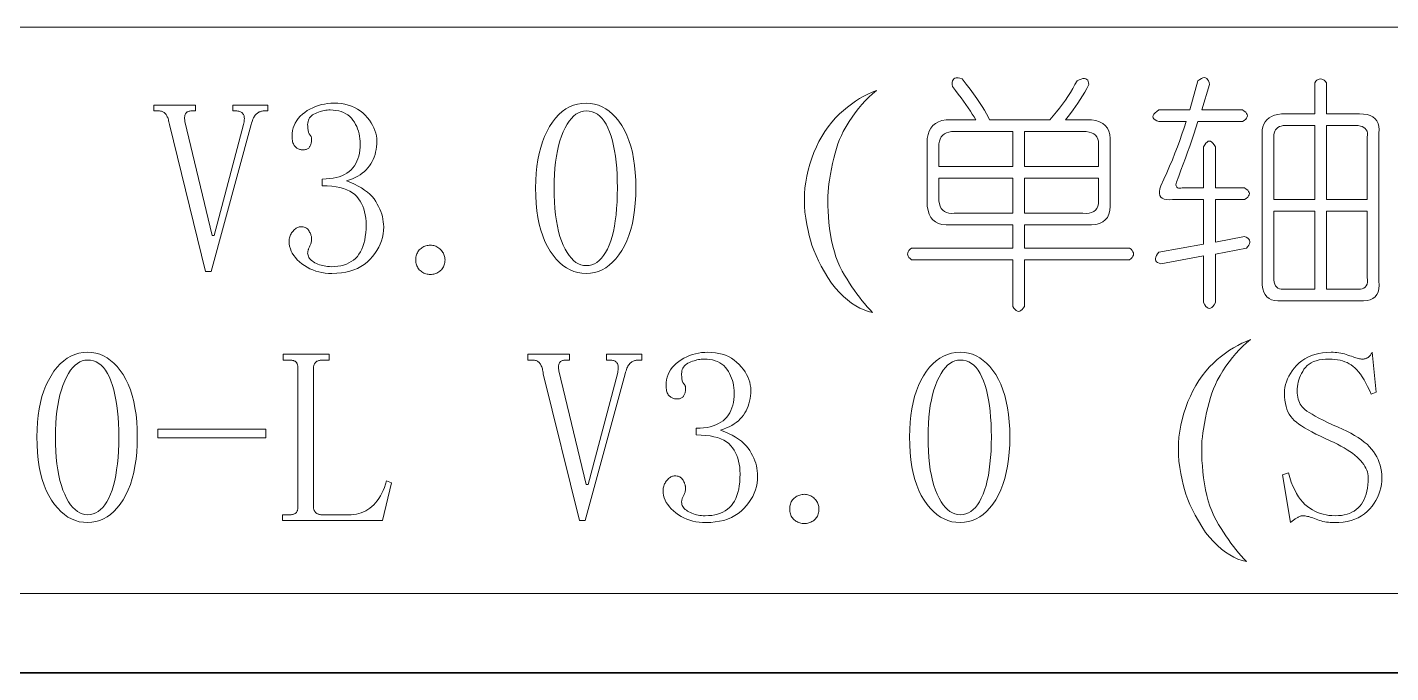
# Model space of a CAD drawing. Extents: x 1 to 297, y 1 to 210.
# Drawn here: x 241.79 to 261.79, y 1.35 to 10.83 of the extents above; entities that cross this region are included whole.
import ezdxf

# ---------------------------------------------------------------- set-up
doc = ezdxf.new("R2010")
doc.units = 0

msp = doc.modelspace()

# ---------------------------------------------------------------- linework, layer by layer
at = {"color": 7, "lineweight": 13}
for p, q in [((196.872, 10.83), (295.987, 10.83)), ((196.872, 2.515), (295.987, 2.515))]:
    msp.add_line(p, q, dxfattribs=at)
at = {"color": 7, "lineweight": 35}
msp.add_line((0.623, 1.354), (296.685, 1.354), dxfattribs=at)
at = {"color": 7, "lineweight": 13}
for points in [[(257.186, 10.044), (257.219, 10.059), (257.248, 10.069), (257.273, 10.075), (257.296, 10.076), (257.315, 10.073), (257.33, 10.065), (257.342, 10.052), (257.351, 10.035), (257.356, 10.013), (257.357, 9.987), (257.328, 9.93), (257.298, 9.875), (257.267, 9.821), (257.234, 9.767), (257.2, 9.715), (257.165, 9.665), (257.129, 9.615), (257.092, 9.566), (257.054, 9.519), (257.015, 9.473), (257.329, 9.473), (257.399, 9.469), (257.461, 9.459), (257.516, 9.442), (257.562, 9.418), (257.6, 9.387), (257.631, 9.349), (257.653, 9.305), (257.667, 9.253), (257.673, 9.195), (257.672, 9.13), (257.672, 8.273), (257.673, 8.202), (257.667, 8.14), (257.653, 8.086), (257.631, 8.039), (257.6, 8.001), (257.562, 7.971), (257.516, 7.949), (257.461, 7.934), (257.399, 7.928), (257.329, 7.93), (256.415, 7.93), (256.415, 7.587), (257.957, 7.587), (257.978, 7.57), (257.994, 7.553), (258.005, 7.535), (258.012, 7.518), (258.015, 7.501), (258.012, 7.484), (258.005, 7.467), (257.994, 7.45), (257.978, 7.433), (257.957, 7.415), (256.415, 7.415), (256.415, 6.73), (256.397, 6.704), (256.38, 6.684), (256.363, 6.67), (256.346, 6.661), (256.329, 6.658), (256.312, 6.661), (256.295, 6.67), (256.277, 6.684), (256.26, 6.704), (256.243, 6.73), (256.243, 7.415), (254.757, 7.415), (254.737, 7.433), (254.721, 7.45), (254.709, 7.467), (254.703, 7.484), (254.7, 7.501), (254.703, 7.518), (254.709, 7.535), (254.721, 7.553), (254.737, 7.57), (254.757, 7.587), (256.243, 7.587), (256.243, 7.93), (255.329, 7.93), (255.264, 7.928), (255.205, 7.934), (255.154, 7.949), (255.109, 7.971), (255.072, 8.001), (255.041, 8.039), (255.017, 8.086), (255, 8.14), (254.989, 8.202), (254.986, 8.273), (254.986, 9.13), (254.989, 9.195), (255, 9.253), (255.017, 9.305), (255.041, 9.349), (255.072, 9.387), (255.109, 9.418), (255.154, 9.442), (255.205, 9.459), (255.264, 9.469), (255.329, 9.473), (255.7, 9.473), (255.676, 9.513), (255.65, 9.556), (255.621, 9.6), (255.591, 9.646), (255.557, 9.694), (255.522, 9.743), (255.484, 9.795), (255.444, 9.847), (255.402, 9.902), (255.357, 9.958), (255.354, 9.99), (255.354, 10.018), (255.358, 10.041), (255.367, 10.059), (255.379, 10.073), (255.395, 10.082), (255.415, 10.086), (255.44, 10.086), (255.468, 10.082), (255.5, 10.073), (255.561, 9.995), (255.617, 9.921), (255.668, 9.851), (255.715, 9.785), (255.757, 9.723), (255.795, 9.665), (255.828, 9.611), (255.857, 9.561), (255.881, 9.515), (255.9, 9.473), (256.786, 9.473), (256.836, 9.53), (256.884, 9.587), (256.93, 9.644), (256.973, 9.701), (257.015, 9.758), (257.053, 9.815), (257.09, 9.873), (257.124, 9.93), (257.156, 9.987)], [(258.386, 9.444), (258.355, 9.456), (258.331, 9.469), (258.314, 9.483), (258.304, 9.499), (258.3, 9.515), (258.304, 9.533), (258.314, 9.552), (258.331, 9.572), (258.355, 9.593), (258.386, 9.615), (258.843, 9.615), (258.957, 10.044), (258.985, 10.064), (259.01, 10.078), (259.033, 10.087), (259.053, 10.09), (259.072, 10.087), (259.088, 10.078), (259.101, 10.064), (259.113, 10.044), (259.122, 10.018), (259.129, 9.987), (259.015, 9.615), (259.615, 9.615), (259.64, 9.598), (259.66, 9.581), (259.674, 9.564), (259.683, 9.547), (259.686, 9.53), (259.683, 9.513), (259.674, 9.495), (259.66, 9.478), (259.64, 9.461), (259.615, 9.444), (258.957, 9.444), (258.929, 9.353), (258.899, 9.262), (258.869, 9.172), (258.839, 9.083), (258.807, 8.994), (258.776, 8.906), (258.743, 8.818), (258.711, 8.731), (258.677, 8.644), (258.643, 8.558), (258.639, 8.537), (258.637, 8.518), (258.639, 8.503), (258.643, 8.49), (258.65, 8.48), (258.66, 8.473), (258.673, 8.468), (258.689, 8.467), (258.707, 8.468), (258.729, 8.473), (259.043, 8.473), (259.043, 9.073), (259.06, 9.103), (259.077, 9.127), (259.095, 9.145), (259.112, 9.155), (259.129, 9.158), (259.146, 9.155), (259.163, 9.145), (259.18, 9.127), (259.197, 9.103), (259.215, 9.073), (259.215, 8.473), (259.643, 8.473), (259.669, 8.455), (259.689, 8.438), (259.703, 8.421), (259.712, 8.404), (259.715, 8.387), (259.712, 8.37), (259.703, 8.353), (259.689, 8.335), (259.669, 8.318), (259.643, 8.301), (259.215, 8.301), (259.215, 7.673), (259.643, 7.758), (259.669, 7.746), (259.69, 7.733), (259.706, 7.719), (259.716, 7.703), (259.722, 7.687), (259.722, 7.669), (259.717, 7.65), (259.707, 7.63), (259.692, 7.609), (259.672, 7.587), (259.215, 7.501), (259.215, 6.787), (259.197, 6.756), (259.18, 6.732), (259.163, 6.715), (259.146, 6.705), (259.129, 6.701), (259.112, 6.705), (259.095, 6.715), (259.077, 6.732), (259.06, 6.756), (259.043, 6.787), (259.043, 7.473), (258.415, 7.358), (258.389, 7.365), (258.368, 7.374), (258.352, 7.386), (258.341, 7.399), (258.336, 7.415), (258.336, 7.434), (258.341, 7.454), (258.351, 7.477), (258.366, 7.502), (258.386, 7.53), (259.043, 7.644), (259.043, 8.301), (258.586, 8.301), (258.538, 8.298), (258.497, 8.3), (258.463, 8.307), (258.435, 8.319), (258.415, 8.337), (258.401, 8.359), (258.394, 8.387), (258.394, 8.42), (258.401, 8.458), (258.415, 8.501), (258.459, 8.598), (258.503, 8.694), (258.544, 8.79), (258.584, 8.885), (258.622, 8.98), (258.658, 9.074), (258.693, 9.167), (258.725, 9.26), (258.757, 9.352), (258.786, 9.444)], [(260.843, 10.015), (260.843, 9.558), (261.329, 9.558), (261.388, 9.555), (261.441, 9.547), (261.487, 9.533), (261.525, 9.513), (261.557, 9.487), (261.583, 9.455), (261.601, 9.418), (261.612, 9.375), (261.617, 9.327), (261.615, 9.273), (261.615, 7.101), (261.617, 7.042), (261.612, 6.989), (261.601, 6.943), (261.583, 6.905), (261.557, 6.873), (261.525, 6.847), (261.487, 6.829), (261.441, 6.818), (261.388, 6.813), (261.329, 6.815), (260.186, 6.815), (260.132, 6.813), (260.083, 6.818), (260.04, 6.829), (260.003, 6.847), (259.972, 6.873), (259.946, 6.905), (259.926, 6.943), (259.912, 6.989), (259.903, 7.042), (259.9, 7.101), (259.9, 9.273), (259.903, 9.322), (259.912, 9.366), (259.926, 9.406), (259.946, 9.442), (259.972, 9.473), (260.003, 9.499), (260.04, 9.521), (260.083, 9.538), (260.132, 9.55), (260.186, 9.558), (260.672, 9.558), (260.672, 10.015), (260.689, 10.036), (260.706, 10.052), (260.723, 10.063), (260.74, 10.07), (260.757, 10.073), (260.775, 10.07), (260.792, 10.063), (260.809, 10.052), (260.826, 10.036)], [(254.243, 9.901), (254.187, 9.854), (254.132, 9.804), (254.079, 9.751), (254.028, 9.695), (253.979, 9.637), (253.931, 9.575), (253.885, 9.511), (253.841, 9.444), (253.798, 9.374), (253.757, 9.301), (253.73, 9.243), (253.704, 9.181), (253.679, 9.117), (253.657, 9.05), (253.636, 8.98), (253.617, 8.907), (253.599, 8.831), (253.584, 8.753), (253.57, 8.671), (253.557, 8.587), (253.547, 8.533), (253.539, 8.476), (253.533, 8.415), (253.53, 8.349), (253.529, 8.28), (253.53, 8.206), (253.533, 8.129), (253.539, 8.047), (253.547, 7.962), (253.557, 7.873), (253.57, 7.783), (253.586, 7.697), (253.605, 7.614), (253.626, 7.534), (253.65, 7.458), (253.677, 7.386), (253.707, 7.317), (253.74, 7.251), (253.776, 7.189), (253.815, 7.13), (253.849, 7.073), (253.884, 7.019), (253.92, 6.966), (253.956, 6.915), (253.993, 6.865), (254.031, 6.818), (254.069, 6.772), (254.107, 6.727), (254.146, 6.685), (254.186, 6.644), (254.123, 6.659), (254.061, 6.679), (254, 6.707), (253.939, 6.74), (253.879, 6.78), (253.819, 6.826), (253.76, 6.878), (253.701, 6.937), (253.643, 7.001), (253.586, 7.073), (253.531, 7.157), (253.481, 7.241), (253.435, 7.322), (253.394, 7.402), (253.357, 7.48), (253.325, 7.556), (253.298, 7.631), (253.275, 7.703), (253.257, 7.775), (253.243, 7.844), (253.223, 7.935), (253.207, 8.026), (253.195, 8.116), (253.188, 8.205), (253.186, 8.294), (253.188, 8.382), (253.195, 8.47), (253.207, 8.557), (253.223, 8.644), (253.243, 8.73), (253.268, 8.82), (253.296, 8.907), (253.327, 8.991), (253.362, 9.073), (253.4, 9.151), (253.442, 9.227), (253.487, 9.3), (253.536, 9.37), (253.588, 9.437), (253.643, 9.501), (253.701, 9.557), (253.759, 9.609), (253.817, 9.657), (253.876, 9.702), (253.936, 9.744), (253.996, 9.782), (254.057, 9.817), (254.119, 9.849), (254.181, 9.877)], [(244.8, 9.601), (244.8, 9.687), (245.315, 9.687), (245.315, 9.601), (245.257, 9.601), (245.246, 9.601), (245.235, 9.599), (245.224, 9.597), (245.213, 9.594), (245.202, 9.59), (245.191, 9.586), (245.181, 9.58), (245.171, 9.574), (245.16, 9.566), (245.15, 9.558), (245.14, 9.549), (245.131, 9.538), (245.122, 9.526), (245.114, 9.513), (245.106, 9.498), (245.098, 9.481), (245.091, 9.463), (245.084, 9.444), (245.078, 9.423), (245.072, 9.401), (244.486, 7.244), (244.4, 7.244), (243.872, 9.401), (243.869, 9.421), (243.865, 9.439), (243.861, 9.457), (243.857, 9.473), (243.852, 9.489), (243.847, 9.503), (243.841, 9.517), (243.835, 9.529), (243.829, 9.541), (243.822, 9.551), (243.814, 9.561), (243.806, 9.569), (243.797, 9.577), (243.787, 9.583), (243.777, 9.589), (243.766, 9.593), (243.754, 9.597), (243.742, 9.599), (243.728, 9.601), (243.715, 9.601), (243.643, 9.601), (243.643, 9.687), (244.257, 9.687), (244.257, 9.601), (244.2, 9.601), (244.186, 9.601), (244.174, 9.599), (244.162, 9.597), (244.151, 9.594), (244.141, 9.59), (244.133, 9.586), (244.125, 9.58), (244.118, 9.574), (244.112, 9.566), (244.107, 9.558), (244.103, 9.549), (244.1, 9.54), (244.098, 9.53), (244.096, 9.519), (244.095, 9.508), (244.095, 9.497), (244.095, 9.484), (244.096, 9.471), (244.098, 9.458), (244.1, 9.444), (244.5, 7.773), (244.529, 7.773), (244.957, 9.401), (244.963, 9.421), (244.967, 9.439), (244.969, 9.457), (244.971, 9.473), (244.972, 9.489), (244.971, 9.503), (244.969, 9.517), (244.967, 9.529), (244.963, 9.541), (244.957, 9.551), (244.951, 9.561), (244.944, 9.569), (244.935, 9.577), (244.925, 9.583), (244.915, 9.589), (244.903, 9.593), (244.889, 9.597), (244.875, 9.599), (244.86, 9.601), (244.843, 9.601)], [(247.015, 7.901), (247.013, 7.848), (247.007, 7.795), (246.997, 7.744), (246.983, 7.694), (246.965, 7.646), (246.943, 7.599), (246.917, 7.553), (246.887, 7.508), (246.853, 7.465), (246.815, 7.423), (246.773, 7.383), (246.728, 7.348), (246.68, 7.317), (246.629, 7.29), (246.575, 7.267), (246.518, 7.249), (246.458, 7.234), (246.394, 7.224), (246.327, 7.218), (246.257, 7.215), (246.207, 7.217), (246.157, 7.221), (246.11, 7.228), (246.063, 7.238), (246.018, 7.251), (245.975, 7.267), (245.932, 7.285), (245.892, 7.307), (245.852, 7.331), (245.815, 7.358), (245.779, 7.387), (245.748, 7.417), (245.72, 7.448), (245.696, 7.479), (245.675, 7.512), (245.659, 7.545), (245.646, 7.579), (245.636, 7.614), (245.631, 7.65), (245.629, 7.687), (245.629, 7.704), (245.631, 7.72), (245.634, 7.736), (245.638, 7.752), (245.643, 7.767), (245.649, 7.782), (245.657, 7.796), (245.665, 7.81), (245.675, 7.824), (245.686, 7.837), (245.697, 7.849), (245.709, 7.86), (245.72, 7.87), (245.732, 7.878), (245.743, 7.885), (245.755, 7.891), (245.766, 7.895), (245.777, 7.899), (245.789, 7.901), (245.8, 7.901), (245.817, 7.901), (245.833, 7.899), (245.847, 7.895), (245.861, 7.891), (245.873, 7.885), (245.885, 7.878), (245.896, 7.87), (245.905, 7.86), (245.914, 7.849), (245.922, 7.837), (245.928, 7.824), (245.935, 7.812), (245.94, 7.8), (245.945, 7.789), (245.948, 7.778), (245.952, 7.767), (245.954, 7.757), (245.956, 7.748), (245.957, 7.739), (245.957, 7.73), (245.957, 7.716), (245.956, 7.702), (245.955, 7.689), (245.953, 7.676), (245.95, 7.664), (245.947, 7.652), (245.943, 7.64), (245.939, 7.629), (245.934, 7.619), (245.929, 7.608), (245.923, 7.598), (245.919, 7.589), (245.914, 7.579), (245.911, 7.569), (245.907, 7.56), (245.905, 7.551), (245.903, 7.542), (245.901, 7.533), (245.901, 7.524), (245.9, 7.515), (245.901, 7.499), (245.905, 7.482), (245.91, 7.467), (245.917, 7.451), (245.927, 7.437), (245.939, 7.423), (245.953, 7.409), (245.969, 7.397), (245.987, 7.384), (246.007, 7.373), (246.029, 7.362), (246.051, 7.352), (246.074, 7.343), (246.097, 7.336), (246.12, 7.33), (246.144, 7.325), (246.168, 7.321), (246.193, 7.318), (246.218, 7.316), (246.243, 7.315), (246.293, 7.317), (246.341, 7.321), (246.386, 7.329), (246.428, 7.339), (246.468, 7.353), (246.505, 7.369), (246.54, 7.389), (246.572, 7.411), (246.602, 7.437), (246.629, 7.465), (246.653, 7.497), (246.675, 7.532), (246.694, 7.57), (246.711, 7.612), (246.725, 7.657), (246.737, 7.705), (246.746, 7.756), (246.752, 7.811), (246.756, 7.869), (246.757, 7.93), (246.756, 7.98), (246.752, 8.029), (246.745, 8.075), (246.736, 8.119), (246.723, 8.162), (246.709, 8.202), (246.691, 8.241), (246.671, 8.277), (246.647, 8.312), (246.622, 8.344), (246.592, 8.374), (246.558, 8.401), (246.519, 8.424), (246.475, 8.445), (246.427, 8.462), (246.374, 8.476), (246.316, 8.487), (246.254, 8.495), (246.186, 8.5), (246.115, 8.501), (246.115, 8.601), (246.17, 8.603), (246.223, 8.607), (246.272, 8.613), (246.319, 8.623), (246.363, 8.635), (246.403, 8.65), (246.441, 8.668), (246.476, 8.688), (246.507, 8.711), (246.536, 8.737), (246.562, 8.765), (246.585, 8.795), (246.605, 8.828), (246.623, 8.863), (246.638, 8.899), (246.65, 8.938), (246.659, 8.979), (246.666, 9.023), (246.67, 9.068), (246.672, 9.115), (246.671, 9.155), (246.667, 9.193), (246.662, 9.231), (246.655, 9.267), (246.645, 9.303), (246.633, 9.337), (246.619, 9.371), (246.603, 9.403), (246.585, 9.435), (246.565, 9.465), (246.542, 9.494), (246.517, 9.519), (246.489, 9.542), (246.459, 9.561), (246.427, 9.578), (246.392, 9.591), (246.355, 9.602), (246.315, 9.609), (246.273, 9.614), (246.229, 9.615), (246.209, 9.615), (246.188, 9.613), (246.168, 9.611), (246.147, 9.607), (246.125, 9.603), (246.104, 9.597), (246.082, 9.591), (246.06, 9.583), (246.037, 9.575), (246.015, 9.565), (245.993, 9.555), (245.973, 9.543), (245.956, 9.53), (245.941, 9.515), (245.929, 9.499), (245.919, 9.482), (245.911, 9.464), (245.905, 9.444), (245.901, 9.423), (245.9, 9.401), (245.901, 9.379), (245.901, 9.359), (245.903, 9.34), (245.905, 9.323), (245.907, 9.308), (245.911, 9.295), (245.914, 9.283), (245.919, 9.273), (245.923, 9.265), (245.929, 9.258), (245.934, 9.252), (245.939, 9.246), (245.943, 9.24), (245.947, 9.233), (245.95, 9.226), (245.953, 9.219), (245.955, 9.211), (245.956, 9.203), (245.957, 9.195), (245.957, 9.187), (245.957, 9.173), (245.956, 9.159), (245.955, 9.147), (245.953, 9.134), (245.95, 9.123), (245.947, 9.111), (245.943, 9.101), (245.939, 9.091), (245.934, 9.081), (245.929, 9.073), (245.923, 9.064), (245.916, 9.057), (245.908, 9.051), (245.899, 9.045), (245.89, 9.04), (245.879, 9.037), (245.868, 9.034), (245.856, 9.031), (245.843, 9.03), (245.829, 9.03), (245.817, 9.03), (245.806, 9.031), (245.795, 9.034), (245.784, 9.037), (245.773, 9.04), (245.763, 9.045), (245.752, 9.051), (245.742, 9.057), (245.732, 9.064), (245.722, 9.073), (245.712, 9.082), (245.704, 9.093), (245.696, 9.105), (245.69, 9.118), (245.684, 9.133), (245.68, 9.15), (245.676, 9.168), (245.674, 9.187), (245.672, 9.208), (245.672, 9.23), (245.674, 9.272), (245.679, 9.312), (245.688, 9.351), (245.701, 9.389), (245.718, 9.424), (245.739, 9.459), (245.763, 9.491), (245.791, 9.522), (245.822, 9.552), (245.857, 9.58), (245.895, 9.606), (245.934, 9.629), (245.974, 9.649), (246.015, 9.667), (246.057, 9.682), (246.101, 9.694), (246.145, 9.703), (246.191, 9.71), (246.238, 9.714), (246.286, 9.715), (246.342, 9.714), (246.396, 9.708), (246.447, 9.699), (246.496, 9.687), (246.543, 9.671), (246.588, 9.651), (246.63, 9.628), (246.67, 9.601), (246.708, 9.571), (246.743, 9.537), (246.776, 9.501), (246.805, 9.465), (246.831, 9.428), (246.853, 9.391), (246.872, 9.353), (246.887, 9.315), (246.899, 9.276), (246.908, 9.237), (246.913, 9.198), (246.915, 9.158), (246.913, 9.116), (246.91, 9.075), (246.905, 9.036), (246.897, 8.997), (246.888, 8.96), (246.876, 8.924), (246.862, 8.89), (246.846, 8.857), (246.828, 8.825), (246.807, 8.794), (246.785, 8.765), (246.76, 8.737), (246.732, 8.711), (246.702, 8.687), (246.67, 8.664), (246.635, 8.642), (246.598, 8.623), (246.558, 8.604), (246.516, 8.588), (246.472, 8.573), (246.533, 8.549), (246.589, 8.524), (246.642, 8.498), (246.691, 8.47), (246.736, 8.44), (246.777, 8.41), (246.814, 8.378), (246.847, 8.344), (246.875, 8.309), (246.9, 8.273), (246.922, 8.235), (246.941, 8.198), (246.959, 8.161), (246.973, 8.124), (246.986, 8.087), (246.996, 8.05), (247.004, 8.013), (247.01, 7.975), (247.013, 7.938)], [(249.986, 7.215), (249.924, 7.219), (249.864, 7.229), (249.806, 7.245), (249.751, 7.268), (249.697, 7.298), (249.645, 7.334), (249.595, 7.376), (249.547, 7.426), (249.501, 7.482), (249.457, 7.544), (249.417, 7.612), (249.38, 7.686), (249.348, 7.766), (249.32, 7.85), (249.297, 7.94), (249.277, 8.036), (249.262, 8.137), (249.252, 8.243), (249.245, 8.355), (249.243, 8.473), (249.245, 8.582), (249.251, 8.687), (249.262, 8.788), (249.276, 8.884), (249.295, 8.976), (249.318, 9.064), (249.345, 9.148), (249.376, 9.227), (249.411, 9.302), (249.45, 9.373), (249.493, 9.438), (249.538, 9.496), (249.585, 9.547), (249.635, 9.592), (249.688, 9.63), (249.743, 9.661), (249.8, 9.685), (249.859, 9.702), (249.921, 9.712), (249.986, 9.715), (250.048, 9.712), (250.107, 9.702), (250.165, 9.686), (250.22, 9.663), (250.273, 9.633), (250.325, 9.597), (250.373, 9.554), (250.42, 9.505), (250.465, 9.449), (250.507, 9.387), (250.547, 9.319), (250.582, 9.245), (250.613, 9.167), (250.64, 9.083), (250.663, 8.994), (250.681, 8.9), (250.696, 8.801), (250.706, 8.697), (250.712, 8.587), (250.715, 8.473), (250.712, 8.358), (250.706, 8.248), (250.696, 8.144), (250.681, 8.044), (250.663, 7.949), (250.64, 7.86), (250.613, 7.775), (250.582, 7.695), (250.547, 7.621), (250.507, 7.551), (250.465, 7.487), (250.42, 7.43), (250.373, 7.38), (250.325, 7.336), (250.273, 7.299), (250.22, 7.269), (250.165, 7.246), (250.107, 7.229), (250.048, 7.219)], [(249.986, 9.601), (249.947, 9.598), (249.909, 9.589), (249.872, 9.574), (249.836, 9.552), (249.802, 9.524), (249.769, 9.491), (249.737, 9.451), (249.707, 9.405), (249.678, 9.352), (249.65, 9.294), (249.624, 9.231), (249.601, 9.163), (249.581, 9.091), (249.563, 9.015), (249.548, 8.935), (249.536, 8.851), (249.527, 8.763), (249.52, 8.67), (249.516, 8.573), (249.515, 8.473), (249.516, 8.366), (249.52, 8.265), (249.527, 8.169), (249.536, 8.077), (249.548, 7.99), (249.563, 7.909), (249.581, 7.832), (249.601, 7.759), (249.624, 7.692), (249.65, 7.63), (249.678, 7.573), (249.707, 7.522), (249.737, 7.477), (249.769, 7.438), (249.802, 7.405), (249.836, 7.378), (249.872, 7.357), (249.909, 7.342), (249.947, 7.333), (249.986, 7.33), (250.028, 7.333), (250.068, 7.342), (250.106, 7.357), (250.143, 7.378), (250.177, 7.405), (250.21, 7.438), (250.24, 7.477), (250.269, 7.522), (250.296, 7.573), (250.322, 7.63), (250.345, 7.692), (250.365, 7.759), (250.384, 7.832), (250.399, 7.909), (250.413, 7.99), (250.424, 8.077), (250.432, 8.169), (250.438, 8.265), (250.442, 8.366), (250.443, 8.473), (250.442, 8.573), (250.439, 8.67), (250.433, 8.763), (250.425, 8.851), (250.415, 8.935), (250.402, 9.015), (250.387, 9.091), (250.37, 9.163), (250.351, 9.231), (250.329, 9.294), (250.305, 9.352), (250.279, 9.405), (250.25, 9.451), (250.219, 9.491), (250.186, 9.524), (250.151, 9.552), (250.113, 9.574), (250.073, 9.589), (250.031, 9.598)], [(256.243, 9.301), (255.386, 9.301), (255.343, 9.299), (255.304, 9.292), (255.269, 9.281), (255.24, 9.265), (255.215, 9.244), (255.194, 9.219), (255.178, 9.189), (255.167, 9.155), (255.16, 9.116), (255.157, 9.073), (255.157, 8.787), (256.243, 8.787)], [(257.272, 9.301), (256.415, 9.301), (256.415, 8.787), (257.5, 8.787), (257.5, 9.073), (257.503, 9.116), (257.5, 9.155), (257.492, 9.189), (257.477, 9.219), (257.457, 9.244), (257.432, 9.265), (257.4, 9.281), (257.363, 9.292), (257.32, 9.299)], [(260.672, 9.387), (260.243, 9.387), (260.211, 9.385), (260.181, 9.38), (260.156, 9.371), (260.133, 9.359), (260.115, 9.344), (260.099, 9.325), (260.087, 9.303), (260.079, 9.277), (260.073, 9.248), (260.072, 9.215), (260.072, 8.301), (260.672, 8.301)], [(261.272, 9.387), (260.843, 9.387), (260.843, 8.301), (261.443, 8.301), (261.443, 9.215), (261.447, 9.248), (261.445, 9.277), (261.44, 9.303), (261.429, 9.325), (261.415, 9.344), (261.395, 9.359), (261.371, 9.371), (261.343, 9.38), (261.309, 9.385)], [(256.243, 8.615), (255.157, 8.615), (255.157, 8.33), (255.16, 8.281), (255.167, 8.238), (255.178, 8.201), (255.194, 8.17), (255.215, 8.144), (255.24, 8.124), (255.269, 8.11), (255.304, 8.101), (255.343, 8.098), (255.386, 8.101), (256.243, 8.101)], [(257.5, 8.615), (256.415, 8.615), (256.415, 8.101), (257.272, 8.101), (257.32, 8.098), (257.363, 8.101), (257.4, 8.11), (257.432, 8.124), (257.457, 8.144), (257.477, 8.17), (257.492, 8.201), (257.5, 8.238), (257.503, 8.281), (257.5, 8.33)], [(260.672, 8.13), (260.072, 8.13), (260.072, 7.158), (260.073, 7.121), (260.079, 7.087), (260.087, 7.059), (260.099, 7.035), (260.115, 7.015), (260.133, 7.001), (260.156, 6.99), (260.181, 6.985), (260.211, 6.983), (260.243, 6.987), (260.672, 6.987)], [(261.443, 8.13), (260.843, 8.13), (260.843, 6.987), (261.272, 6.987), (261.309, 6.983), (261.343, 6.985), (261.371, 6.99), (261.395, 7.001), (261.415, 7.015), (261.429, 7.035), (261.44, 7.059), (261.445, 7.087), (261.447, 7.121), (261.443, 7.158)], [(247.7, 7.201), (247.683, 7.202), (247.667, 7.203), (247.651, 7.206), (247.635, 7.21), (247.62, 7.215), (247.605, 7.222), (247.591, 7.229), (247.577, 7.238), (247.563, 7.247), (247.55, 7.258), (247.538, 7.27), (247.527, 7.283), (247.517, 7.296), (247.509, 7.311), (247.502, 7.326), (247.496, 7.342), (247.492, 7.359), (247.489, 7.377), (247.487, 7.396), (247.486, 7.415), (247.487, 7.435), (247.489, 7.454), (247.492, 7.472), (247.496, 7.489), (247.502, 7.505), (247.509, 7.52), (247.517, 7.534), (247.527, 7.548), (247.538, 7.561), (247.55, 7.573), (247.563, 7.583), (247.577, 7.593), (247.591, 7.602), (247.605, 7.609), (247.62, 7.615), (247.635, 7.621), (247.651, 7.625), (247.667, 7.627), (247.683, 7.629), (247.7, 7.63), (247.717, 7.629), (247.734, 7.627), (247.75, 7.624), (247.765, 7.619), (247.781, 7.614), (247.795, 7.607), (247.81, 7.598), (247.824, 7.589), (247.837, 7.578), (247.85, 7.565), (247.862, 7.552), (247.873, 7.539), (247.883, 7.525), (247.891, 7.511), (247.898, 7.496), (247.904, 7.481), (247.909, 7.465), (247.912, 7.449), (247.914, 7.432), (247.915, 7.415), (247.914, 7.396), (247.912, 7.377), (247.909, 7.359), (247.904, 7.342), (247.898, 7.326), (247.891, 7.311), (247.883, 7.296), (247.873, 7.283), (247.862, 7.27), (247.85, 7.258), (247.837, 7.247), (247.824, 7.238), (247.81, 7.229), (247.795, 7.222), (247.781, 7.215), (247.765, 7.21), (247.75, 7.206), (247.734, 7.203), (247.717, 7.202)], [(259.729, 6.244), (259.673, 6.197), (259.618, 6.147), (259.565, 6.094), (259.514, 6.038), (259.465, 5.98), (259.417, 5.918), (259.371, 5.854), (259.327, 5.787), (259.284, 5.717), (259.243, 5.644), (259.215, 5.585), (259.189, 5.524), (259.165, 5.46), (259.143, 5.393), (259.122, 5.323), (259.103, 5.25), (259.085, 5.174), (259.069, 5.095), (259.055, 5.014), (259.043, 4.93), (259.033, 4.876), (259.025, 4.819), (259.019, 4.757), (259.016, 4.692), (259.015, 4.623), (259.016, 4.549), (259.019, 4.472), (259.025, 4.39), (259.033, 4.305), (259.043, 4.215), (259.056, 4.126), (259.072, 4.039), (259.09, 3.957), (259.112, 3.877), (259.136, 3.801), (259.163, 3.729), (259.193, 3.659), (259.226, 3.594), (259.262, 3.531), (259.3, 3.473), (259.335, 3.416), (259.37, 3.362), (259.406, 3.309), (259.442, 3.258), (259.479, 3.208), (259.516, 3.161), (259.554, 3.115), (259.593, 3.07), (259.632, 3.028), (259.672, 2.987), (259.609, 3.001), (259.547, 3.022), (259.486, 3.049), (259.425, 3.083), (259.365, 3.123), (259.305, 3.169), (259.246, 3.221), (259.187, 3.279), (259.129, 3.344), (259.072, 3.415), (259.017, 3.5), (258.967, 3.583), (258.921, 3.665), (258.88, 3.745), (258.843, 3.823), (258.811, 3.899), (258.784, 3.973), (258.761, 4.046), (258.743, 4.117), (258.729, 4.187), (258.708, 4.278), (258.692, 4.369), (258.681, 4.459), (258.674, 4.548), (258.672, 4.637), (258.674, 4.725), (258.681, 4.813), (258.692, 4.9), (258.708, 4.987), (258.729, 5.073), (258.753, 5.163), (258.781, 5.25), (258.813, 5.334), (258.848, 5.415), (258.886, 5.494), (258.928, 5.57), (258.973, 5.643), (259.021, 5.713), (259.073, 5.78), (259.129, 5.844), (259.186, 5.899), (259.244, 5.951), (259.303, 6), (259.362, 6.045), (259.422, 6.087), (259.482, 6.125), (259.543, 6.16), (259.604, 6.191), (259.666, 6.219)], [(242.672, 3.558), (242.61, 3.562), (242.55, 3.571), (242.492, 3.588), (242.436, 3.611), (242.382, 3.64), (242.331, 3.677), (242.281, 3.719), (242.233, 3.769), (242.187, 3.824), (242.143, 3.887), (242.102, 3.955), (242.066, 4.029), (242.034, 4.108), (242.006, 4.193), (241.982, 4.283), (241.963, 4.379), (241.948, 4.48), (241.937, 4.586), (241.931, 4.698), (241.929, 4.815), (241.931, 4.925), (241.937, 5.03), (241.947, 5.13), (241.962, 5.227), (241.981, 5.319), (242.003, 5.407), (242.03, 5.49), (242.061, 5.57), (242.097, 5.645), (242.136, 5.715), (242.179, 5.781), (242.224, 5.839), (242.271, 5.89), (242.321, 5.935), (242.373, 5.973), (242.428, 6.003), (242.485, 6.027), (242.545, 6.045), (242.607, 6.055), (242.672, 6.058), (242.733, 6.055), (242.793, 6.045), (242.851, 6.029), (242.906, 6.006), (242.959, 5.976), (243.01, 5.94), (243.059, 5.897), (243.106, 5.848), (243.151, 5.792), (243.193, 5.73), (243.232, 5.661), (243.268, 5.588), (243.299, 5.509), (243.326, 5.426), (243.348, 5.337), (243.367, 5.243), (243.382, 5.144), (243.392, 5.039), (243.398, 4.93), (243.4, 4.815), (243.398, 4.701), (243.392, 4.591), (243.382, 4.487), (243.367, 4.387), (243.348, 4.292), (243.326, 4.203), (243.299, 4.118), (243.268, 4.038), (243.232, 3.964), (243.193, 3.894), (243.151, 3.83), (243.106, 3.773), (243.059, 3.723), (243.01, 3.679), (242.959, 3.642), (242.906, 3.612), (242.851, 3.589), (242.793, 3.572), (242.733, 3.562)], [(245.986, 3.787), (245.986, 3.776), (245.987, 3.765), (245.989, 3.755), (245.992, 3.746), (245.995, 3.737), (245.999, 3.729), (246.003, 3.721), (246.009, 3.714), (246.015, 3.707), (246.022, 3.701), (246.029, 3.696), (246.037, 3.691), (246.045, 3.687), (246.054, 3.683), (246.063, 3.68), (246.072, 3.677), (246.082, 3.675), (246.093, 3.674), (246.103, 3.673), (246.115, 3.673), (246.5, 3.673), (246.54, 3.674), (246.578, 3.677), (246.615, 3.684), (246.651, 3.692), (246.686, 3.703), (246.72, 3.716), (246.752, 3.732), (246.784, 3.75), (246.814, 3.771), (246.843, 3.794), (246.871, 3.82), (246.897, 3.848), (246.922, 3.879), (246.946, 3.913), (246.968, 3.949), (246.989, 3.989), (247.008, 4.031), (247.026, 4.075), (247.042, 4.123), (247.057, 4.173), (247.129, 4.144), (247, 3.587), (245.529, 3.587), (245.529, 3.673), (245.629, 3.673), (245.643, 3.673), (245.656, 3.674), (245.668, 3.675), (245.679, 3.677), (245.69, 3.68), (245.699, 3.683), (245.708, 3.687), (245.716, 3.691), (245.723, 3.696), (245.729, 3.701), (245.734, 3.707), (245.739, 3.714), (245.743, 3.721), (245.747, 3.729), (245.75, 3.737), (245.753, 3.746), (245.755, 3.755), (245.756, 3.765), (245.757, 3.776), (245.757, 3.787), (245.757, 5.83), (245.757, 5.841), (245.756, 5.851), (245.755, 5.861), (245.753, 5.871), (245.75, 5.88), (245.747, 5.888), (245.743, 5.896), (245.739, 5.903), (245.734, 5.909), (245.729, 5.915), (245.723, 5.921), (245.716, 5.926), (245.708, 5.93), (245.699, 5.934), (245.69, 5.937), (245.679, 5.939), (245.668, 5.941), (245.656, 5.943), (245.643, 5.944), (245.629, 5.944), (245.543, 5.944), (245.543, 6.03), (246.215, 6.03), (246.215, 5.944), (246.115, 5.944), (246.103, 5.944), (246.093, 5.943), (246.082, 5.941), (246.072, 5.939), (246.063, 5.937), (246.054, 5.934), (246.045, 5.93), (246.037, 5.926), (246.029, 5.921), (246.022, 5.915), (246.015, 5.909), (246.009, 5.903), (246.003, 5.896), (245.999, 5.888), (245.995, 5.88), (245.992, 5.871), (245.989, 5.861), (245.987, 5.851), (245.986, 5.841), (245.986, 5.83)], [(250.286, 5.944), (250.286, 6.03), (250.8, 6.03), (250.8, 5.944), (250.743, 5.944), (250.732, 5.944), (250.721, 5.942), (250.709, 5.94), (250.699, 5.937), (250.688, 5.933), (250.677, 5.929), (250.667, 5.923), (250.656, 5.917), (250.646, 5.909), (250.636, 5.901), (250.626, 5.892), (250.617, 5.881), (250.608, 5.869), (250.599, 5.855), (250.591, 5.84), (250.584, 5.824), (250.576, 5.806), (250.57, 5.787), (250.563, 5.766), (250.557, 5.744), (249.972, 3.587), (249.886, 3.587), (249.357, 5.744), (249.354, 5.764), (249.351, 5.782), (249.347, 5.8), (249.343, 5.816), (249.338, 5.832), (249.333, 5.846), (249.327, 5.86), (249.321, 5.872), (249.314, 5.884), (249.307, 5.894), (249.3, 5.904), (249.292, 5.912), (249.283, 5.92), (249.273, 5.926), (249.263, 5.932), (249.252, 5.936), (249.24, 5.94), (249.227, 5.942), (249.214, 5.944), (249.2, 5.944), (249.129, 5.944), (249.129, 6.03), (249.743, 6.03), (249.743, 5.944), (249.686, 5.944), (249.672, 5.944), (249.659, 5.942), (249.648, 5.94), (249.637, 5.937), (249.627, 5.933), (249.618, 5.929), (249.61, 5.923), (249.604, 5.917), (249.598, 5.909), (249.593, 5.901), (249.589, 5.892), (249.586, 5.883), (249.583, 5.873), (249.582, 5.862), (249.581, 5.851), (249.58, 5.839), (249.581, 5.827), (249.582, 5.814), (249.583, 5.801), (249.586, 5.787), (249.986, 4.115), (250.015, 4.115), (250.443, 5.744), (250.448, 5.764), (250.452, 5.782), (250.455, 5.8), (250.457, 5.816), (250.457, 5.832), (250.457, 5.846), (250.455, 5.86), (250.452, 5.872), (250.448, 5.884), (250.443, 5.894), (250.437, 5.904), (250.429, 5.912), (250.421, 5.92), (250.411, 5.926), (250.4, 5.932), (250.388, 5.936), (250.375, 5.94), (250.361, 5.942), (250.345, 5.944), (250.329, 5.944)], [(252.5, 4.244), (252.498, 4.19), (252.492, 4.138), (252.482, 4.087), (252.468, 4.037), (252.45, 3.989), (252.428, 3.941), (252.402, 3.896), (252.372, 3.851), (252.338, 3.808), (252.3, 3.765), (252.259, 3.726), (252.214, 3.691), (252.166, 3.66), (252.115, 3.633), (252.061, 3.61), (252.004, 3.591), (251.943, 3.577), (251.88, 3.567), (251.813, 3.56), (251.743, 3.558), (251.692, 3.56), (251.643, 3.564), (251.595, 3.571), (251.549, 3.581), (251.504, 3.594), (251.46, 3.61), (251.418, 3.628), (251.377, 3.65), (251.338, 3.674), (251.3, 3.701), (251.265, 3.73), (251.233, 3.76), (251.206, 3.791), (251.181, 3.822), (251.161, 3.855), (251.144, 3.888), (251.131, 3.922), (251.122, 3.957), (251.116, 3.993), (251.115, 4.03), (251.115, 4.047), (251.117, 4.063), (251.12, 4.079), (251.124, 4.095), (251.129, 4.11), (251.135, 4.125), (251.143, 4.139), (251.151, 4.153), (251.161, 4.167), (251.172, 4.18), (251.183, 4.192), (251.195, 4.203), (251.206, 4.213), (251.217, 4.221), (251.229, 4.228), (251.24, 4.234), (251.252, 4.238), (251.263, 4.241), (251.275, 4.243), (251.286, 4.244), (251.303, 4.243), (251.318, 4.241), (251.333, 4.238), (251.347, 4.234), (251.359, 4.228), (251.371, 4.221), (251.381, 4.213), (251.391, 4.203), (251.4, 4.192), (251.407, 4.18), (251.414, 4.167), (251.42, 4.155), (251.426, 4.143), (251.43, 4.132), (251.434, 4.121), (251.437, 4.11), (251.44, 4.1), (251.442, 4.091), (251.443, 4.081), (251.443, 4.073), (251.443, 4.059), (251.442, 4.045), (251.441, 4.032), (251.439, 4.019), (251.436, 4.007), (251.433, 3.995), (251.429, 3.983), (251.425, 3.972), (251.42, 3.961), (251.415, 3.951), (251.409, 3.941), (251.404, 3.931), (251.4, 3.922), (251.396, 3.912), (251.393, 3.903), (251.391, 3.894), (251.389, 3.885), (251.387, 3.876), (251.386, 3.867), (251.386, 3.858), (251.387, 3.841), (251.39, 3.825), (251.396, 3.809), (251.403, 3.794), (251.413, 3.78), (251.425, 3.766), (251.438, 3.752), (251.455, 3.739), (251.473, 3.727), (251.493, 3.715), (251.515, 3.705), (251.537, 3.695), (251.559, 3.686), (251.582, 3.679), (251.606, 3.673), (251.629, 3.667), (251.654, 3.663), (251.678, 3.661), (251.703, 3.659), (251.729, 3.658), (251.779, 3.66), (251.827, 3.664), (251.872, 3.672), (251.914, 3.682), (251.954, 3.696), (251.991, 3.712), (252.026, 3.732), (252.058, 3.754), (252.088, 3.78), (252.115, 3.808), (252.139, 3.84), (252.161, 3.875), (252.18, 3.913), (252.197, 3.955), (252.211, 3.999), (252.223, 4.047), (252.232, 4.099), (252.238, 4.153), (252.242, 4.211), (252.243, 4.273), (252.242, 4.323), (252.238, 4.371), (252.231, 4.418), (252.221, 4.462), (252.209, 4.505), (252.194, 4.545), (252.177, 4.584), (252.156, 4.62), (252.133, 4.654), (252.107, 4.687), (252.078, 4.717), (252.044, 4.743), (252.005, 4.767), (251.961, 4.787), (251.913, 4.805), (251.86, 4.819), (251.802, 4.83), (251.739, 4.838), (251.672, 4.842), (251.6, 4.844), (251.6, 4.944), (251.656, 4.945), (251.709, 4.949), (251.758, 4.956), (251.805, 4.966), (251.848, 4.978), (251.889, 4.993), (251.927, 5.011), (251.961, 5.031), (251.993, 5.054), (252.022, 5.08), (252.047, 5.108), (252.071, 5.138), (252.091, 5.171), (252.109, 5.205), (252.123, 5.242), (252.136, 5.281), (252.145, 5.322), (252.152, 5.365), (252.156, 5.411), (252.157, 5.458), (252.156, 5.498), (252.153, 5.536), (252.148, 5.574), (252.14, 5.61), (252.131, 5.646), (252.119, 5.68), (252.105, 5.714), (252.089, 5.746), (252.071, 5.778), (252.05, 5.808), (252.028, 5.837), (252.003, 5.862), (251.975, 5.885), (251.945, 5.904), (251.913, 5.921), (251.878, 5.934), (251.841, 5.945), (251.801, 5.952), (251.759, 5.957), (251.715, 5.958), (251.694, 5.958), (251.674, 5.956), (251.653, 5.954), (251.632, 5.95), (251.611, 5.946), (251.589, 5.94), (251.568, 5.934), (251.545, 5.926), (251.523, 5.918), (251.5, 5.908), (251.479, 5.898), (251.459, 5.886), (251.442, 5.873), (251.427, 5.858), (251.415, 5.842), (251.404, 5.825), (251.396, 5.807), (251.391, 5.787), (251.387, 5.766), (251.386, 5.744), (251.386, 5.722), (251.387, 5.702), (251.389, 5.683), (251.391, 5.666), (251.393, 5.651), (251.396, 5.638), (251.4, 5.626), (251.404, 5.616), (251.409, 5.608), (251.415, 5.601), (251.42, 5.595), (251.425, 5.589), (251.429, 5.583), (251.433, 5.576), (251.436, 5.569), (251.439, 5.562), (251.441, 5.554), (251.442, 5.546), (251.443, 5.538), (251.443, 5.53), (251.443, 5.516), (251.442, 5.502), (251.441, 5.489), (251.439, 5.477), (251.436, 5.465), (251.433, 5.454), (251.429, 5.444), (251.425, 5.434), (251.42, 5.424), (251.415, 5.415), (251.408, 5.407), (251.401, 5.4), (251.394, 5.394), (251.385, 5.388), (251.375, 5.383), (251.365, 5.379), (251.354, 5.376), (251.341, 5.374), (251.328, 5.373), (251.315, 5.373), (251.303, 5.373), (251.292, 5.374), (251.281, 5.376), (251.27, 5.379), (251.259, 5.383), (251.249, 5.388), (251.238, 5.394), (251.228, 5.4), (251.217, 5.407), (251.207, 5.415), (251.198, 5.425), (251.189, 5.435), (251.182, 5.448), (251.175, 5.461), (251.17, 5.476), (251.165, 5.493), (251.162, 5.51), (251.159, 5.53), (251.158, 5.55), (251.157, 5.573), (251.159, 5.615), (251.165, 5.655), (251.174, 5.694), (251.187, 5.731), (251.204, 5.767), (251.224, 5.801), (251.248, 5.834), (251.276, 5.865), (251.308, 5.895), (251.343, 5.923), (251.381, 5.948), (251.42, 5.971), (251.46, 5.992), (251.501, 6.009), (251.543, 6.024), (251.587, 6.037), (251.631, 6.046), (251.677, 6.053), (251.724, 6.057), (251.772, 6.058), (251.828, 6.057), (251.881, 6.051), (251.933, 6.042), (251.982, 6.03), (252.029, 6.014), (252.073, 5.994), (252.116, 5.971), (252.156, 5.944), (252.193, 5.914), (252.229, 5.88), (252.261, 5.844), (252.291, 5.807), (252.316, 5.771), (252.339, 5.733), (252.357, 5.696), (252.373, 5.658), (252.385, 5.619), (252.393, 5.58), (252.399, 5.541), (252.4, 5.501), (252.399, 5.459), (252.396, 5.418), (252.391, 5.378), (252.383, 5.34), (252.373, 5.303), (252.362, 5.267), (252.348, 5.233), (252.332, 5.199), (252.313, 5.168), (252.293, 5.137), (252.27, 5.108), (252.245, 5.08), (252.218, 5.054), (252.188, 5.029), (252.156, 5.007), (252.121, 4.985), (252.084, 4.965), (252.044, 4.947), (252.002, 4.931), (251.957, 4.915), (252.018, 4.892), (252.075, 4.867), (252.128, 4.84), (252.177, 4.813), (252.222, 4.783), (252.263, 4.753), (252.299, 4.72), (252.332, 4.687), (252.361, 4.652), (252.386, 4.615), (252.408, 4.578), (252.427, 4.541), (252.444, 4.504), (252.459, 4.467), (252.472, 4.43), (252.482, 4.393), (252.49, 4.355), (252.496, 4.318), (252.499, 4.281)], [(255.472, 3.558), (255.41, 3.562), (255.35, 3.571), (255.292, 3.588), (255.236, 3.611), (255.182, 3.64), (255.131, 3.677), (255.081, 3.719), (255.033, 3.769), (254.987, 3.824), (254.943, 3.887), (254.902, 3.955), (254.866, 4.029), (254.834, 4.108), (254.806, 4.193), (254.782, 4.283), (254.763, 4.379), (254.748, 4.48), (254.737, 4.586), (254.731, 4.698), (254.729, 4.815), (254.731, 4.925), (254.737, 5.03), (254.747, 5.13), (254.762, 5.227), (254.781, 5.319), (254.803, 5.407), (254.83, 5.49), (254.861, 5.57), (254.897, 5.645), (254.936, 5.715), (254.979, 5.781), (255.024, 5.839), (255.071, 5.89), (255.121, 5.935), (255.173, 5.973), (255.228, 6.003), (255.285, 6.027), (255.345, 6.045), (255.407, 6.055), (255.472, 6.058), (255.533, 6.055), (255.593, 6.045), (255.651, 6.029), (255.706, 6.006), (255.759, 5.976), (255.81, 5.94), (255.859, 5.897), (255.906, 5.848), (255.951, 5.792), (255.993, 5.73), (256.032, 5.661), (256.068, 5.588), (256.099, 5.509), (256.126, 5.426), (256.148, 5.337), (256.167, 5.243), (256.182, 5.144), (256.192, 5.039), (256.198, 4.93), (256.2, 4.815), (256.198, 4.701), (256.192, 4.591), (256.182, 4.487), (256.167, 4.387), (256.148, 4.292), (256.126, 4.203), (256.099, 4.118), (256.068, 4.038), (256.032, 3.964), (255.993, 3.894), (255.951, 3.83), (255.906, 3.773), (255.859, 3.723), (255.81, 3.679), (255.759, 3.642), (255.706, 3.612), (255.651, 3.589), (255.593, 3.572), (255.533, 3.562)], [(260.9, 4.758), (260.826, 4.792), (260.756, 4.825), (260.691, 4.857), (260.631, 4.889), (260.575, 4.919), (260.525, 4.949), (260.479, 4.977), (260.439, 5.005), (260.403, 5.032), (260.372, 5.058), (260.345, 5.085), (260.32, 5.115), (260.299, 5.148), (260.28, 5.184), (260.265, 5.223), (260.252, 5.264), (260.242, 5.308), (260.235, 5.355), (260.23, 5.405), (260.229, 5.458), (260.231, 5.501), (260.236, 5.543), (260.245, 5.585), (260.257, 5.626), (260.273, 5.667), (260.293, 5.708), (260.316, 5.748), (260.343, 5.787), (260.373, 5.827), (260.407, 5.865), (260.445, 5.902), (260.485, 5.935), (260.528, 5.964), (260.574, 5.989), (260.623, 6.01), (260.676, 6.027), (260.731, 6.041), (260.789, 6.051), (260.85, 6.056), (260.915, 6.058), (260.943, 6.058), (260.971, 6.056), (260.999, 6.054), (261.027, 6.05), (261.054, 6.046), (261.081, 6.04), (261.108, 6.034), (261.134, 6.026), (261.16, 6.018), (261.186, 6.008), (261.211, 5.999), (261.235, 5.99), (261.257, 5.983), (261.277, 5.976), (261.297, 5.971), (261.315, 5.966), (261.331, 5.963), (261.346, 5.96), (261.36, 5.959), (261.372, 5.958), (261.38, 5.959), (261.389, 5.959), (261.397, 5.96), (261.405, 5.962), (261.413, 5.964), (261.421, 5.966), (261.428, 5.969), (261.436, 5.972), (261.443, 5.976), (261.45, 5.98), (261.457, 5.984), (261.464, 5.99), (261.471, 5.996), (261.478, 6.003), (261.484, 6.01), (261.491, 6.018), (261.497, 6.027), (261.503, 6.037), (261.509, 6.047), (261.515, 6.058), (261.572, 5.473), (261.5, 5.444), (261.474, 5.502), (261.449, 5.556), (261.422, 5.607), (261.396, 5.653), (261.37, 5.696), (261.343, 5.735), (261.317, 5.77), (261.29, 5.801), (261.263, 5.828), (261.236, 5.851), (261.208, 5.872), (261.179, 5.89), (261.147, 5.906), (261.115, 5.92), (261.081, 5.932), (261.045, 5.941), (261.007, 5.949), (260.969, 5.954), (260.928, 5.957), (260.886, 5.958), (260.833, 5.957), (260.784, 5.952), (260.739, 5.945), (260.696, 5.934), (260.657, 5.921), (260.622, 5.904), (260.59, 5.885), (260.561, 5.862), (260.536, 5.837), (260.515, 5.808), (260.496, 5.778), (260.479, 5.747), (260.464, 5.716), (260.451, 5.685), (260.44, 5.653), (260.431, 5.621), (260.424, 5.588), (260.419, 5.555), (260.416, 5.521), (260.415, 5.487), (260.415, 5.456), (260.418, 5.427), (260.423, 5.398), (260.429, 5.371), (260.438, 5.346), (260.448, 5.321), (260.46, 5.298), (260.474, 5.277), (260.49, 5.256), (260.507, 5.237), (260.529, 5.217), (260.557, 5.196), (260.592, 5.173), (260.633, 5.148), (260.681, 5.121), (260.735, 5.092), (260.795, 5.061), (260.862, 5.029), (260.935, 4.995), (261.015, 4.958), (261.081, 4.929), (261.144, 4.9), (261.203, 4.869), (261.258, 4.838), (261.309, 4.807), (261.357, 4.774), (261.4, 4.741), (261.44, 4.707), (261.475, 4.672), (261.507, 4.637), (261.536, 4.601), (261.561, 4.563), (261.584, 4.524), (261.603, 4.484), (261.62, 4.442), (261.633, 4.399), (261.644, 4.355), (261.651, 4.31), (261.656, 4.263), (261.657, 4.215), (261.656, 4.165), (261.65, 4.115), (261.641, 4.066), (261.629, 4.019), (261.613, 3.973), (261.593, 3.927), (261.57, 3.883), (261.543, 3.841), (261.513, 3.799), (261.479, 3.758), (261.441, 3.72), (261.401, 3.686), (261.357, 3.656), (261.31, 3.63), (261.259, 3.608), (261.205, 3.59), (261.148, 3.576), (261.088, 3.566), (261.024, 3.56), (260.957, 3.558), (260.929, 3.559), (260.901, 3.56), (260.874, 3.563), (260.847, 3.566), (260.82, 3.571), (260.794, 3.576), (260.768, 3.583), (260.743, 3.59), (260.718, 3.599), (260.693, 3.608), (260.669, 3.618), (260.647, 3.626), (260.625, 3.634), (260.604, 3.64), (260.584, 3.646), (260.565, 3.65), (260.548, 3.654), (260.531, 3.656), (260.515, 3.658), (260.5, 3.658), (260.492, 3.658), (260.483, 3.657), (260.475, 3.656), (260.466, 3.654), (260.457, 3.651), (260.449, 3.648), (260.44, 3.644), (260.432, 3.64), (260.423, 3.635), (260.415, 3.63), (260.406, 3.624), (260.397, 3.618), (260.388, 3.611), (260.378, 3.605), (260.368, 3.598), (260.358, 3.59), (260.348, 3.583), (260.337, 3.575), (260.326, 3.567), (260.315, 3.558), (260.2, 4.258), (260.286, 4.287), (260.307, 4.218), (260.329, 4.153), (260.353, 4.093), (260.379, 4.037), (260.406, 3.985), (260.434, 3.938), (260.464, 3.895), (260.496, 3.857), (260.53, 3.823), (260.565, 3.794), (260.601, 3.768), (260.638, 3.745), (260.676, 3.725), (260.715, 3.707), (260.756, 3.692), (260.797, 3.68), (260.839, 3.671), (260.882, 3.664), (260.926, 3.66), (260.972, 3.658), (261.019, 3.66), (261.064, 3.664), (261.106, 3.671), (261.147, 3.681), (261.184, 3.694), (261.219, 3.71), (261.252, 3.728), (261.283, 3.75), (261.31, 3.774), (261.336, 3.801), (261.359, 3.831), (261.38, 3.863), (261.398, 3.898), (261.414, 3.936), (261.427, 3.976), (261.438, 4.019), (261.446, 4.064), (261.453, 4.112), (261.456, 4.162), (261.457, 4.215), (261.456, 4.244), (261.452, 4.272), (261.445, 4.301), (261.436, 4.329), (261.423, 4.357), (261.409, 4.384), (261.391, 4.412), (261.371, 4.439), (261.347, 4.467), (261.322, 4.494), (261.293, 4.521), (261.261, 4.548), (261.227, 4.575), (261.189, 4.601), (261.148, 4.628), (261.105, 4.654), (261.058, 4.681), (261.009, 4.707), (260.956, 4.733)], [(242.672, 5.944), (242.632, 5.941), (242.594, 5.932), (242.557, 5.916), (242.522, 5.895), (242.488, 5.867), (242.455, 5.833), (242.423, 5.794), (242.393, 5.747), (242.364, 5.695), (242.336, 5.637), (242.31, 5.573), (242.287, 5.506), (242.267, 5.434), (242.249, 5.358), (242.234, 5.278), (242.222, 5.194), (242.212, 5.105), (242.206, 5.013), (242.202, 4.916), (242.2, 4.815), (242.202, 4.709), (242.206, 4.608), (242.212, 4.512), (242.222, 4.42), (242.234, 4.333), (242.249, 4.251), (242.267, 4.174), (242.287, 4.102), (242.31, 4.035), (242.336, 3.973), (242.364, 3.916), (242.393, 3.865), (242.423, 3.82), (242.455, 3.781), (242.488, 3.748), (242.522, 3.721), (242.557, 3.7), (242.594, 3.685), (242.632, 3.676), (242.672, 3.673), (242.714, 3.676), (242.754, 3.685), (242.792, 3.7), (242.828, 3.721), (242.863, 3.748), (242.895, 3.781), (242.926, 3.82), (242.955, 3.865), (242.982, 3.916), (243.007, 3.973), (243.03, 4.035), (243.051, 4.102), (243.069, 4.174), (243.085, 4.251), (243.098, 4.333), (243.109, 4.42), (243.118, 4.512), (243.124, 4.608), (243.128, 4.709), (243.129, 4.815), (243.128, 4.916), (243.124, 5.013), (243.119, 5.105), (243.111, 5.194), (243.1, 5.278), (243.088, 5.358), (243.073, 5.434), (243.056, 5.506), (243.036, 5.573), (243.015, 5.637), (242.991, 5.695), (242.964, 5.747), (242.936, 5.794), (242.905, 5.833), (242.872, 5.867), (242.836, 5.895), (242.799, 5.916), (242.759, 5.932), (242.716, 5.941)], [(255.472, 5.944), (255.432, 5.941), (255.394, 5.932), (255.357, 5.916), (255.322, 5.895), (255.288, 5.867), (255.255, 5.833), (255.223, 5.794), (255.193, 5.747), (255.164, 5.695), (255.136, 5.637), (255.11, 5.573), (255.087, 5.506), (255.067, 5.434), (255.049, 5.358), (255.034, 5.278), (255.022, 5.194), (255.012, 5.105), (255.006, 5.013), (255.002, 4.916), (255, 4.815), (255.002, 4.709), (255.006, 4.608), (255.012, 4.512), (255.022, 4.42), (255.034, 4.333), (255.049, 4.251), (255.067, 4.174), (255.087, 4.102), (255.11, 4.035), (255.136, 3.973), (255.164, 3.916), (255.193, 3.865), (255.223, 3.82), (255.255, 3.781), (255.288, 3.748), (255.322, 3.721), (255.357, 3.7), (255.394, 3.685), (255.432, 3.676), (255.472, 3.673), (255.514, 3.676), (255.554, 3.685), (255.592, 3.7), (255.628, 3.721), (255.663, 3.748), (255.695, 3.781), (255.726, 3.82), (255.755, 3.865), (255.782, 3.916), (255.807, 3.973), (255.83, 4.035), (255.851, 4.102), (255.869, 4.174), (255.885, 4.251), (255.898, 4.333), (255.909, 4.42), (255.918, 4.512), (255.924, 4.608), (255.928, 4.709), (255.929, 4.815), (255.928, 4.916), (255.924, 5.013), (255.919, 5.105), (255.911, 5.194), (255.9, 5.278), (255.888, 5.358), (255.873, 5.434), (255.856, 5.506), (255.836, 5.573), (255.815, 5.637), (255.791, 5.695), (255.764, 5.747), (255.736, 5.794), (255.705, 5.833), (255.672, 5.867), (255.636, 5.895), (255.599, 5.916), (255.559, 5.932), (255.516, 5.941)], [(243.7, 4.801), (243.7, 4.93), (245.286, 4.93), (245.286, 4.801)], [(253.186, 3.544), (253.169, 3.545), (253.153, 3.546), (253.136, 3.549), (253.121, 3.553), (253.106, 3.558), (253.091, 3.565), (253.076, 3.572), (253.063, 3.581), (253.049, 3.59), (253.036, 3.601), (253.024, 3.613), (253.013, 3.626), (253.003, 3.639), (252.995, 3.654), (252.988, 3.669), (252.982, 3.685), (252.977, 3.702), (252.974, 3.72), (252.972, 3.739), (252.972, 3.758), (252.972, 3.778), (252.974, 3.797), (252.977, 3.814), (252.982, 3.831), (252.988, 3.848), (252.995, 3.863), (253.003, 3.877), (253.013, 3.891), (253.024, 3.904), (253.036, 3.915), (253.049, 3.926), (253.063, 3.936), (253.076, 3.945), (253.091, 3.952), (253.106, 3.958), (253.121, 3.963), (253.136, 3.967), (253.153, 3.97), (253.169, 3.972), (253.186, 3.973), (253.203, 3.972), (253.219, 3.97), (253.235, 3.967), (253.251, 3.962), (253.266, 3.957), (253.281, 3.949), (253.295, 3.941), (253.309, 3.931), (253.323, 3.921), (253.336, 3.908), (253.348, 3.895), (253.359, 3.882), (253.369, 3.868), (253.377, 3.853), (253.384, 3.839), (253.39, 3.823), (253.394, 3.808), (253.398, 3.792), (253.4, 3.775), (253.4, 3.758), (253.4, 3.739), (253.398, 3.72), (253.394, 3.702), (253.39, 3.685), (253.384, 3.669), (253.377, 3.654), (253.369, 3.639), (253.359, 3.626), (253.348, 3.613), (253.336, 3.601), (253.323, 3.59), (253.309, 3.581), (253.295, 3.572), (253.281, 3.565), (253.266, 3.558), (253.251, 3.553), (253.235, 3.549), (253.219, 3.546), (253.203, 3.545)]]:
    msp.add_lwpolyline(points, close=True, dxfattribs=at)

doc.saveas('drawing.dxf')
